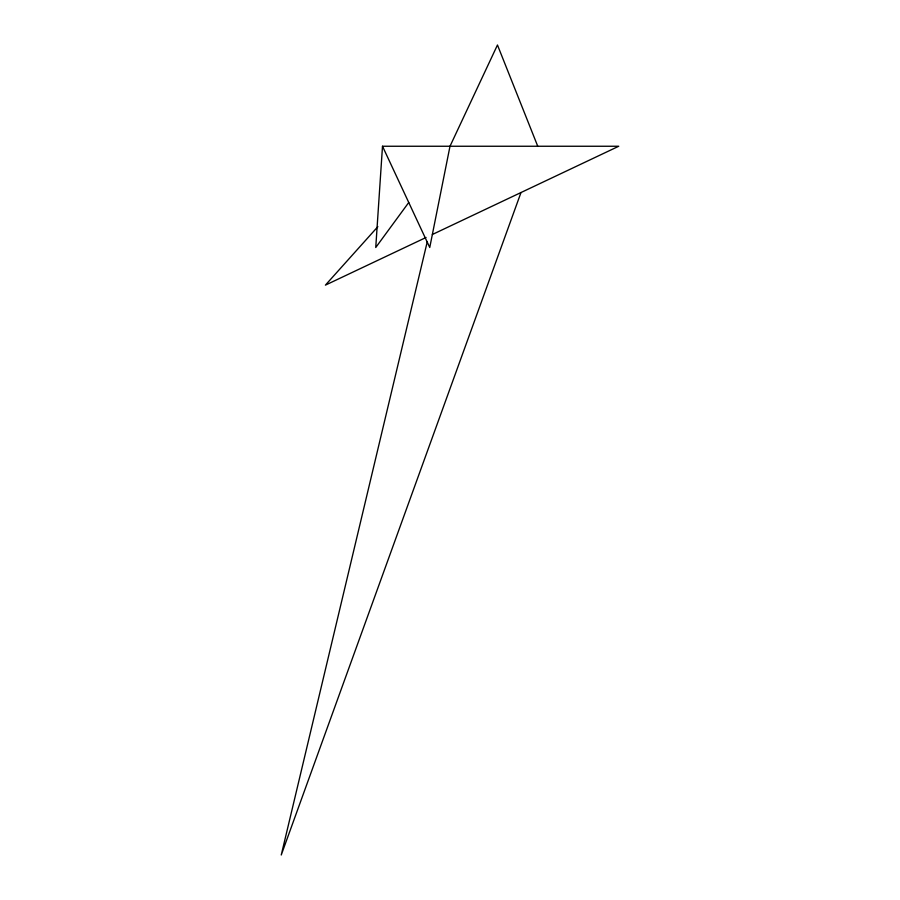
<?xml version="1.0" encoding="UTF-8"?>
<svg xmlns="http://www.w3.org/2000/svg" width="900" height="900" viewBox="0 0 900 900"><rect width="100%" height="100%" fill="white"/><g stroke="black" fill="none" stroke-linecap="round" stroke-linejoin="round"><path stroke-width="1.35" d="M432.349 234.506L618.75 146.25L382.5 146.25L375.75 247.5L408.746 202.5M427.241 241.841L281.25 855L520.999 192.532M377.865 226.654L325.406 285.131L426.06 237.476M382.5 146.25L429.75 247.5L450 146.25L497.464 45L537.75 146.25"/></g></svg>
